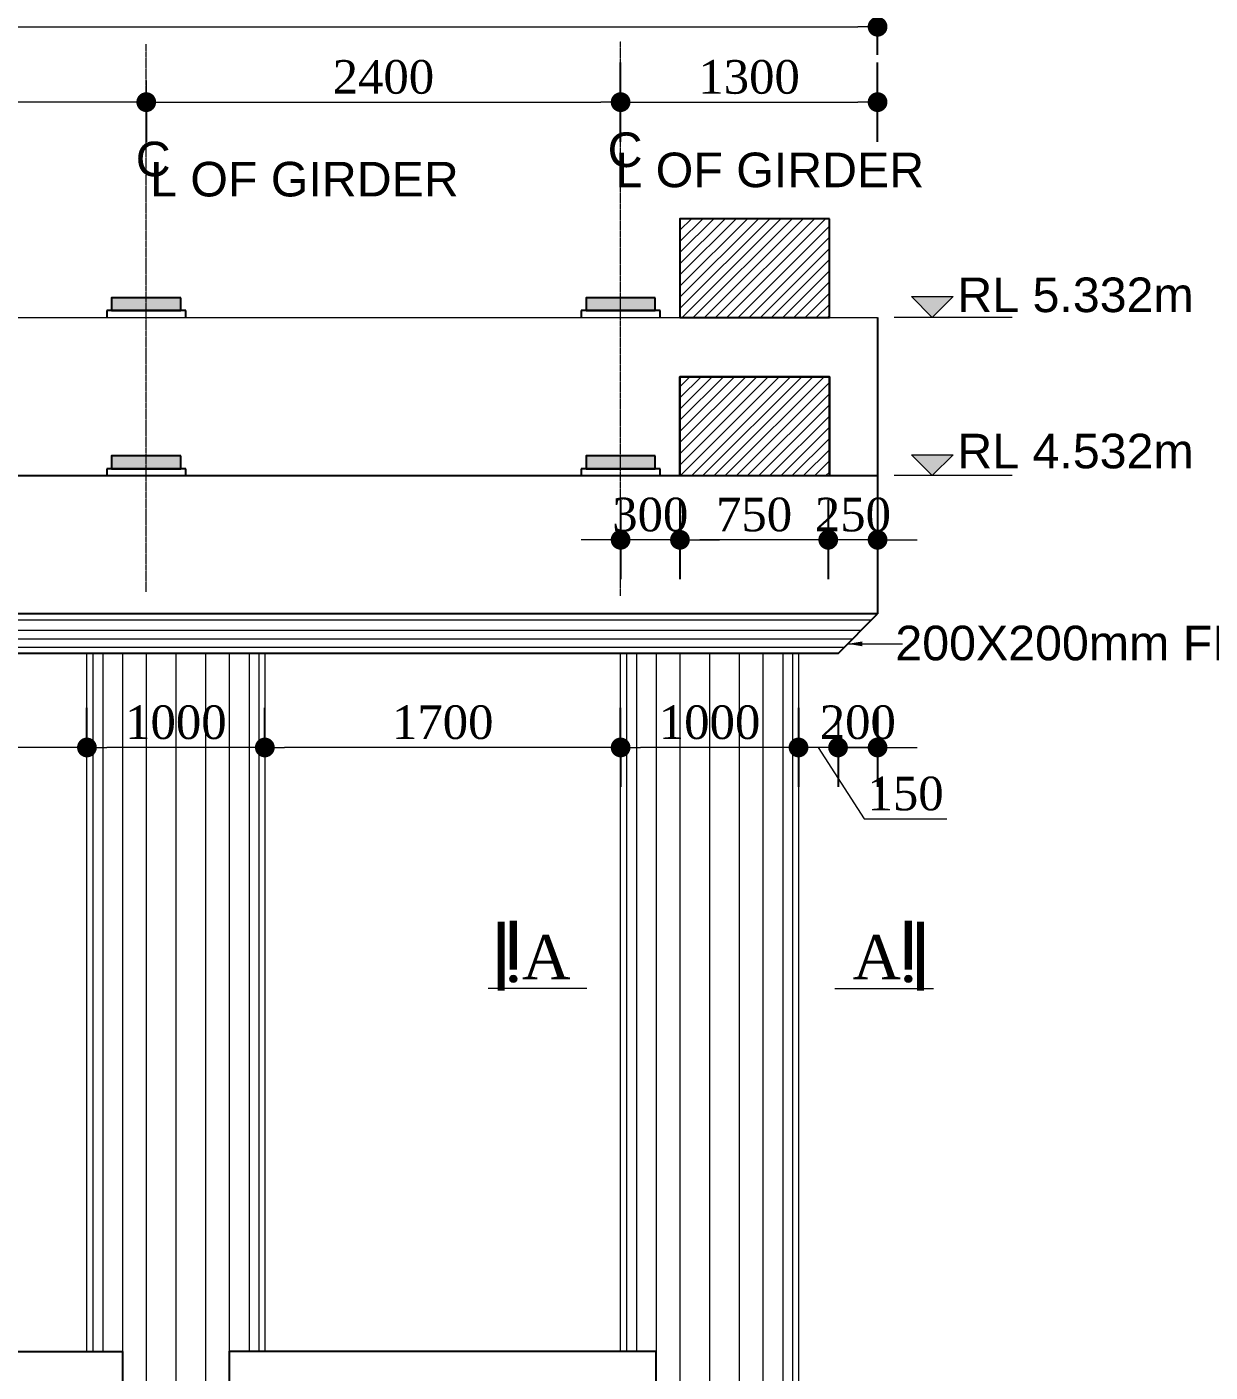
# Model space of a CAD drawing. Header units: millimetres. Extents: x -452357 to 35267, y 81803 to 461763.
# Drawn here: x -59050 to -53064, y 212498 to 219305 of the extents above; entities that cross this region are included whole.
import ezdxf

# ---------------------------------------------------------------- set-up
doc = ezdxf.new("R2010")
doc.units = ezdxf.units.MM
doc.header["$PDMODE"] = 2
doc.linetypes.add('CENTER', pattern=[2, 1.25, -0.25, 0.25, -0.25])
doc.layers.get('Defpoints').update_dxf_attribs({"lineweight": 13})
for name, color, linetype, lineweight in [('Center Line', 34, 'Continuous', 15), ('Dimision', 96, 'Continuous', 18), ('hatch', 65, 'Continuous', 15), ('Hatching', 65, 'Continuous', 20), ('Text', 7, 'Continuous', 15)]:
    doc.layers.add(name, color=color, linetype=linetype, lineweight=lineweight)
doc.layers.add('Pire Line', color=11, linetype='Continuous')
doc.styles.add('ROMANS', font='arial.ttf', dxfattribs={"height": 200})
doc.styles.get("Standard").update_dxf_attribs({"font": 'times.ttf'})
doc.dimstyles.new('ISO-25', dxfattribs={"dimtxt": 175, "dimasz": 100, "dimexe": 65, "dimexo": 115.625, "dimgap": 40, "dimtad": 1, "dimtoh": 1, "dimdec": 0, "dimtxsty": 'Standard', "dimblk": 'DOT', "dimcen": 300, "dimclrd": 256, "dimclre": 256, "dimclrt": 256, "dimadec": 0, "dimazin": 0, "dimtfac": 1, "dimtdec": 0, "dimtix": 1, "dimtmove": 0, "dimatfit": 3, "dimldrblk": 'DOT', "dimfxl": 75, "dimlwd": -1, "dimarcsym": 0})
doc.dimstyles.get("Standard").update_dxf_attribs({"dimtxt": 100, "dimasz": 100, "dimexe": 100, "dimexo": 100, "dimgap": 50, "dimtad": 1, "dimdec": 0, "dimlfac": -1, "dimzin": 0, "dimdsep": 46, "dimtxsty": 'Standard', "dimblk": 'DOT', "dimcen": 0, "dimclrd": 4, "dimclre": 4, "dimclrt": 4, "dimadec": 0, "dimazin": 0, "dimtfac": 1, "dimtdec": 0, "dimtix": 1, "dimtofl": 0, "dimtmove": 0, "dimatfit": 3, "dimfxl": 80, "dimtolj": 1, "dimtzin": 0, "dimlwd": 15, "dimarcsym": 2})

# ---------------------------------------------------------------- blocks, each defined once
blk = doc.blocks.new('_Dot')
at = {"color": 0, "linetype": 'ByBlock', "lineweight": -2}
blk.add_line((-0.5, 0), (-1, 0), dxfattribs=at)
at = {"color": 0, "linetype": 'ByBlock', "const_width": 0.5}
blk.add_lwpolyline([(-0.25, 0, 1), (0.25, 0, 1)], format="xyb", close=True, dxfattribs=at)
blk = doc.blocks.new('*D495')
at = {"layer": 'Defpoints', "color": 0, "ltscale": 3, "transparency": 16777216}
for p in [(-54746.5, 218924.2), (-56046.5, 218280.8), (-54746.5, 217648.4)]:
    blk.add_point(p, dxfattribs=at)
at = {"layer": 'Dimision', "lineweight": -2, "ltscale": 3, "transparency": 16777216}
for p, q in [((-56046.5, 218724.2), (-56046.5, 219124.2)), ((-54746.5, 218724.2), (-54746.5, 219124.2))]:
    blk.add_line(p, q, dxfattribs=at)
at = {"layer": 'Dimision', "ltscale": 3, "transparency": 16777216}
blk.add_line((-55946.5, 218924.2), (-54846.5, 218924.2), dxfattribs=at)
at = {"layer": 'Dimision', "ltscale": 3, "transparency": 16777216, "xscale": 100, "yscale": 100, "zscale": 100, "rotation": 180}
blk.add_blockref('_Dot', (-56046.5, 218924.2), dxfattribs=at)
at = {"layer": 'Dimision', "ltscale": 3, "transparency": 16777216, "xscale": 100, "yscale": 100, "zscale": 100}
blk.add_blockref('_Dot', (-54746.5, 218924.2), dxfattribs=at)
at = {"layer": 'Dimision', "ltscale": 3, "transparency": 16777216, "insert": (-55396.5, 219050.7), "char_height": 170, "attachment_point": 5}
blk.add_mtext('1300', dxfattribs=at)
blk = doc.blocks.new('*D496')
at = {"layer": 'Defpoints', "color": 0, "ltscale": 3, "transparency": 16777216}
for p in [(-58446.5, 219030.6), (-60846.5, 218924.2), (-60846.5, 218817.5)]:
    blk.add_point(p, dxfattribs=at)
at = {"layer": 'Dimision', "lineweight": -2, "ltscale": 3, "transparency": 16777216}
for p, q in [((-60846.5, 218924.2), (-60846.5, 219124.2)), ((-58446.5, 218924.2), (-58446.5, 218724.2))]:
    blk.add_line(p, q, dxfattribs=at)
at = {"layer": 'Dimision', "ltscale": 3, "transparency": 16777216}
blk.add_line((-58546.5, 218924.2), (-60746.5, 218924.2), dxfattribs=at)
at = {"layer": 'Dimision', "ltscale": 3, "transparency": 16777216, "xscale": 100, "yscale": 100, "zscale": 100, "rotation": 180}
blk.add_blockref('_Dot', (-60846.5, 218924.2), dxfattribs=at)
at = {"layer": 'Dimision', "ltscale": 3, "transparency": 16777216, "xscale": 100, "yscale": 100, "zscale": 100}
blk.add_blockref('_Dot', (-58446.5, 218924.2), dxfattribs=at)
at = {"layer": 'Dimision', "ltscale": 3, "transparency": 16777216, "insert": (-59646.5, 219050.7), "char_height": 170, "attachment_point": 5}
blk.add_mtext('2400', dxfattribs=at)
blk = doc.blocks.new('*D497')
at = {"layer": 'Defpoints', "color": 0, "ltscale": 3, "transparency": 16777216}
for p in [(-54746.5, 219305.6), (-64546.5, 219164.1), (-54746.5, 219047.4)]:
    blk.add_point(p, dxfattribs=at)
at = {"layer": 'Dimision', "lineweight": -2, "ltscale": 3, "transparency": 16777216}
for p, q in [((-64546.5, 219279.7), (-64546.5, 219505.6)), ((-54746.5, 219163), (-54746.5, 219505.6))]:
    blk.add_line(p, q, dxfattribs=at)
at = {"layer": 'Dimision', "ltscale": 3, "transparency": 16777216}
blk.add_line((-64446.5, 219305.6), (-54846.5, 219305.6), dxfattribs=at)
at = {"layer": 'Dimision', "ltscale": 3, "transparency": 16777216, "xscale": 100, "yscale": 100, "zscale": 100, "rotation": 180}
blk.add_blockref('_Dot', (-64546.5, 219305.6), dxfattribs=at)
at = {"layer": 'Dimision', "ltscale": 3, "transparency": 16777216, "xscale": 100, "yscale": 100, "zscale": 100}
blk.add_blockref('_Dot', (-54746.5, 219305.6), dxfattribs=at)
at = {"layer": 'Dimision', "ltscale": 3, "transparency": 16777216, "insert": (-59646.5, 219432.3), "char_height": 170, "attachment_point": 5}
blk.add_mtext('9800', dxfattribs=at)
blk = doc.blocks.new('*D523')
at = {"layer": 'Defpoints', "color": 0, "ltscale": 3, "transparency": 16777216}
for p in [(-58446.5, 219030.6), (-56046.5, 218924.2), (-56046.5, 218817.5)]:
    blk.add_point(p, dxfattribs=at)
at = {"layer": 'Dimision', "lineweight": -2, "ltscale": 3, "transparency": 16777216}
for p, q in [((-56046.5, 218924.2), (-56046.5, 219124.2)), ((-58446.5, 218924.2), (-58446.5, 218724.2))]:
    blk.add_line(p, q, dxfattribs=at)
at = {"layer": 'Dimision', "ltscale": 3, "transparency": 16777216}
blk.add_line((-58346.5, 218924.2), (-56146.5, 218924.2), dxfattribs=at)
at = {"layer": 'Dimision', "ltscale": 3, "transparency": 16777216, "xscale": 100, "yscale": 100, "zscale": 100, "rotation": 180}
blk.add_blockref('_Dot', (-58446.5, 218924.2), dxfattribs=at)
at = {"layer": 'Dimision', "ltscale": 3, "transparency": 16777216, "xscale": 100, "yscale": 100, "zscale": 100}
blk.add_blockref('_Dot', (-56046.5, 218924.2), dxfattribs=at)
at = {"layer": 'Dimision', "ltscale": 3, "transparency": 16777216, "insert": (-57246.5, 219050.7), "char_height": 170, "attachment_point": 5}
blk.add_mtext('2400', dxfattribs=at)
blk = doc.blocks.new('*D611')
at = {"layer": 'Defpoints', "color": 0, "ltscale": 3, "transparency": 16777216}
for p in [(-55146.5, 216134.7), (-54946.5, 216134.7), (-55146.5, 215659)]:
    blk.add_point(p, dxfattribs=at)
at = {"layer": 'Dimision', "lineweight": -2, "ltscale": 3, "transparency": 16777216}
for p, q in [((-55146.5, 215859), (-55146.5, 215459)), ((-54946.5, 215859), (-54946.5, 215459))]:
    blk.add_line(p, q, dxfattribs=at)
at = {"layer": 'Dimision', "ltscale": 3, "transparency": 16777216}
for p, q in [((-55246.5, 215659), (-55346.5, 215659)), ((-54946.5, 215659), (-55146.5, 215659)), ((-54946.5, 215659), (-55146.5, 215659)), ((-55046.5, 215659), (-54813.9, 215298.2)), ((-54846.5, 215659), (-54746.5, 215659)), ((-54813.9, 215298.2), (-54395.7, 215298.2))]:
    blk.add_line(p, q, dxfattribs=at)
at = {"layer": 'Dimision', "ltscale": 3, "transparency": 16777216, "xscale": 100, "yscale": 100, "zscale": 100}
blk.add_blockref('_Dot', (-55146.5, 215659), dxfattribs=at)
at = {"layer": 'Dimision', "ltscale": 3, "transparency": 16777216, "xscale": 100, "yscale": 100, "zscale": 100, "rotation": 180}
blk.add_blockref('_Dot', (-54946.5, 215659), dxfattribs=at)
at = {"layer": 'Dimision', "ltscale": 3, "transparency": 16777216, "insert": (-54604.8, 215424.7), "char_height": 170, "attachment_point": 5}
blk.add_mtext('150', dxfattribs=at)
blk = doc.blocks.new('*D524')
at = {"layer": 'Defpoints', "color": 0, "ltscale": 3, "transparency": 16777216}
for p in [(-55146.5, 216134.7), (-56046.5, 215659), (-56046.5, 215659)]:
    blk.add_point(p, dxfattribs=at)
at = {"layer": 'Dimision', "lineweight": -2, "ltscale": 3, "transparency": 16777216}
for p, q in [((-55146.5, 215859), (-55146.5, 215459)), ((-56046.5, 215659), (-56046.5, 215459))]:
    blk.add_line(p, q, dxfattribs=at)
at = {"layer": 'Dimision', "ltscale": 3, "transparency": 16777216}
blk.add_line((-55246.5, 215659), (-55946.5, 215659), dxfattribs=at)
at = {"layer": 'Dimision', "ltscale": 3, "transparency": 16777216, "xscale": 100, "yscale": 100, "zscale": 100, "rotation": 180}
blk.add_blockref('_Dot', (-56046.5, 215659), dxfattribs=at)
at = {"layer": 'Dimision', "ltscale": 3, "transparency": 16777216, "xscale": 100, "yscale": 100, "zscale": 100}
blk.add_blockref('_Dot', (-55146.5, 215659), dxfattribs=at)
at = {"layer": 'Dimision', "ltscale": 3, "transparency": 16777216, "insert": (-55596.5, 215785.5), "char_height": 170, "attachment_point": 5}
blk.add_mtext('1000', dxfattribs=at)
blk = doc.blocks.new('*D525')
at = {"layer": 'Defpoints', "color": 0, "ltscale": 3, "transparency": 16777216}
for p in [(-57846.5, 215659), (-57846.5, 215659), (-56046.5, 215659)]:
    blk.add_point(p, dxfattribs=at)
at = {"layer": 'Dimision', "lineweight": -2, "ltscale": 3, "transparency": 16777216}
for p, q in [((-57846.5, 215659), (-57846.5, 215859)), ((-56046.5, 215659), (-56046.5, 215859))]:
    blk.add_line(p, q, dxfattribs=at)
at = {"layer": 'Dimision', "ltscale": 3, "transparency": 16777216}
blk.add_line((-56146.5, 215659), (-57746.5, 215659), dxfattribs=at)
at = {"layer": 'Dimision', "ltscale": 3, "transparency": 16777216, "xscale": 100, "yscale": 100, "zscale": 100, "rotation": 180}
blk.add_blockref('_Dot', (-57846.5, 215659), dxfattribs=at)
at = {"layer": 'Dimision', "ltscale": 3, "transparency": 16777216, "xscale": 100, "yscale": 100, "zscale": 100}
blk.add_blockref('_Dot', (-56046.5, 215659), dxfattribs=at)
at = {"layer": 'Dimision', "ltscale": 3, "transparency": 16777216, "insert": (-56946.5, 215785.7), "char_height": 170, "attachment_point": 5}
blk.add_mtext('1700', dxfattribs=at)
blk = doc.blocks.new('*D526')
at = {"layer": 'Defpoints', "color": 0, "ltscale": 3, "transparency": 16777216}
for p in [(-58746.5, 215659), (-58746.5, 215659), (-57846.5, 215659)]:
    blk.add_point(p, dxfattribs=at)
at = {"layer": 'Dimision', "lineweight": -2, "ltscale": 3, "transparency": 16777216}
for p, q in [((-58746.5, 215659), (-58746.5, 215859)), ((-57846.5, 215659), (-57846.5, 215859))]:
    blk.add_line(p, q, dxfattribs=at)
at = {"layer": 'Dimision', "ltscale": 3, "transparency": 16777216}
blk.add_line((-57946.5, 215659), (-58646.5, 215659), dxfattribs=at)
at = {"layer": 'Dimision', "ltscale": 3, "transparency": 16777216, "xscale": 100, "yscale": 100, "zscale": 100, "rotation": 180}
blk.add_blockref('_Dot', (-58746.5, 215659), dxfattribs=at)
at = {"layer": 'Dimision', "ltscale": 3, "transparency": 16777216, "xscale": 100, "yscale": 100, "zscale": 100}
blk.add_blockref('_Dot', (-57846.5, 215659), dxfattribs=at)
at = {"layer": 'Dimision', "ltscale": 3, "transparency": 16777216, "insert": (-58296.5, 215785.5), "char_height": 170, "attachment_point": 5}
blk.add_mtext('1000', dxfattribs=at)
blk = doc.blocks.new('*D527')
at = {"layer": 'Defpoints', "color": 0, "ltscale": 3, "transparency": 16777216}
for p in [(-60546.5, 215659), (-60546.5, 215659), (-58746.5, 215659)]:
    blk.add_point(p, dxfattribs=at)
at = {"layer": 'Dimision', "lineweight": -2, "ltscale": 3, "transparency": 16777216}
for p, q in [((-60546.5, 215659), (-60546.5, 215859)), ((-58746.5, 215659), (-58746.5, 215859))]:
    blk.add_line(p, q, dxfattribs=at)
at = {"layer": 'Dimision', "ltscale": 3, "transparency": 16777216}
blk.add_line((-58846.5, 215659), (-60446.5, 215659), dxfattribs=at)
at = {"layer": 'Dimision', "ltscale": 3, "transparency": 16777216, "xscale": 100, "yscale": 100, "zscale": 100, "rotation": 180}
blk.add_blockref('_Dot', (-60546.5, 215659), dxfattribs=at)
at = {"layer": 'Dimision', "ltscale": 3, "transparency": 16777216, "xscale": 100, "yscale": 100, "zscale": 100}
blk.add_blockref('_Dot', (-58746.5, 215659), dxfattribs=at)
at = {"layer": 'Dimision', "ltscale": 3, "transparency": 16777216, "insert": (-59646.5, 215785.7), "char_height": 170, "attachment_point": 5}
blk.add_mtext('1700', dxfattribs=at)
blk = doc.blocks.new('*D614')
at = {"layer": 'Defpoints', "color": 0, "ltscale": 3, "transparency": 16777216}
for p in [(-54746.5, 216334.7), (-54946.5, 216134.7), (-54946.5, 215659)]:
    blk.add_point(p, dxfattribs=at)
at = {"layer": 'Dimision', "lineweight": -2, "ltscale": 3, "transparency": 16777216}
for p, q in [((-54946.5, 215859), (-54946.5, 215459)), ((-54746.5, 215859), (-54746.5, 215459))]:
    blk.add_line(p, q, dxfattribs=at)
at = {"layer": 'Dimision', "ltscale": 3, "transparency": 16777216}
for p, q in [((-55046.5, 215659), (-55146.5, 215659)), ((-54746.5, 215659), (-54946.5, 215659)), ((-54646.5, 215659), (-54546.5, 215659))]:
    blk.add_line(p, q, dxfattribs=at)
at = {"layer": 'Dimision', "ltscale": 3, "transparency": 16777216, "xscale": 100, "yscale": 100, "zscale": 100}
blk.add_blockref('_Dot', (-54946.5, 215659), dxfattribs=at)
at = {"layer": 'Dimision', "ltscale": 3, "transparency": 16777216, "xscale": 100, "yscale": 100, "zscale": 100, "rotation": 180}
blk.add_blockref('_Dot', (-54746.5, 215659), dxfattribs=at)
at = {"layer": 'Dimision', "ltscale": 3, "transparency": 16777216, "insert": (-54846.5, 215785.5), "char_height": 170, "attachment_point": 5}
blk.add_mtext('200', dxfattribs=at)
blk = doc.blocks.new('*D560')
at = {"layer": 'Defpoints', "color": 0, "ltscale": 3, "transparency": 16777216}
for p in [(-56046.5, 217459.3), (-55746.3, 217284.1), (-56046.5, 216709.8)]:
    blk.add_point(p, dxfattribs=at)
at = {"layer": 'Dimision', "lineweight": -2, "ltscale": 3, "transparency": 16777216}
for p, q in [((-56046.5, 216909.8), (-56046.5, 216509.8)), ((-55746.3, 216909.8), (-55746.3, 216509.8))]:
    blk.add_line(p, q, dxfattribs=at)
at = {"layer": 'Dimision', "ltscale": 3, "transparency": 16777216}
for p, q in [((-56146.5, 216709.8), (-56246.5, 216709.8)), ((-55746.3, 216709.8), (-56046.5, 216709.8)), ((-55646.3, 216709.8), (-55546.3, 216709.8))]:
    blk.add_line(p, q, dxfattribs=at)
at = {"layer": 'Dimision', "ltscale": 3, "transparency": 16777216, "xscale": 100, "yscale": 100, "zscale": 100}
blk.add_blockref('_Dot', (-56046.5, 216709.8), dxfattribs=at)
at = {"layer": 'Dimision', "ltscale": 3, "transparency": 16777216, "xscale": 100, "yscale": 100, "zscale": 100, "rotation": 180}
blk.add_blockref('_Dot', (-55746.3, 216709.8), dxfattribs=at)
at = {"layer": 'Dimision', "ltscale": 3, "transparency": 16777216, "insert": (-55896.4, 216836.3), "char_height": 170, "attachment_point": 5}
blk.add_mtext('300', dxfattribs=at)
blk = doc.blocks.new('*D561')
at = {"layer": 'Defpoints', "color": 0, "ltscale": 3, "transparency": 16777216}
for p in [(-54746.5, 216927.9), (-54996.1, 216887.5), (-54996.1, 216709.8)]:
    blk.add_point(p, dxfattribs=at)
at = {"layer": 'Dimision', "lineweight": -2, "ltscale": 3, "transparency": 16777216}
for p, q in [((-54746.5, 216812.3), (-54746.5, 216509.8)), ((-54996.1, 216771.9), (-54996.1, 216509.8))]:
    blk.add_line(p, q, dxfattribs=at)
at = {"layer": 'Dimision', "ltscale": 3, "transparency": 16777216}
for p, q in [((-55096.1, 216709.8), (-55196.1, 216709.8)), ((-54746.5, 216709.8), (-54996.1, 216709.8)), ((-54646.5, 216709.8), (-54546.5, 216709.8))]:
    blk.add_line(p, q, dxfattribs=at)
at = {"layer": 'Dimision', "ltscale": 3, "transparency": 16777216, "xscale": 100, "yscale": 100, "zscale": 100}
blk.add_blockref('_Dot', (-54996.1, 216709.8), dxfattribs=at)
at = {"layer": 'Dimision', "ltscale": 3, "transparency": 16777216, "xscale": 100, "yscale": 100, "zscale": 100, "rotation": 180}
blk.add_blockref('_Dot', (-54746.5, 216709.8), dxfattribs=at)
at = {"layer": 'Dimision', "ltscale": 3, "transparency": 16777216, "insert": (-54871.3, 216836.3), "char_height": 170, "attachment_point": 5}
blk.add_mtext('250', dxfattribs=at)
blk = doc.blocks.new('*D562')
at = {"layer": 'Defpoints', "color": 0, "ltscale": 3, "transparency": 16777216}
for p in [(-55746.3, 217459.3), (-54996.1, 217284.1), (-55746.3, 216709.8)]:
    blk.add_point(p, dxfattribs=at)
at = {"layer": 'Dimision', "lineweight": -2, "ltscale": 3, "transparency": 16777216}
for p, q in [((-55746.3, 216909.8), (-55746.3, 216509.8)), ((-54996.1, 216909.8), (-54996.1, 216509.8))]:
    blk.add_line(p, q, dxfattribs=at)
at = {"layer": 'Dimision', "ltscale": 3, "transparency": 16777216}
blk.add_line((-55096.1, 216709.8), (-55646.3, 216709.8), dxfattribs=at)
at = {"layer": 'Dimision', "ltscale": 3, "transparency": 16777216, "xscale": 100, "yscale": 100, "zscale": 100, "rotation": 180}
blk.add_blockref('_Dot', (-55746.3, 216709.8), dxfattribs=at)
at = {"layer": 'Dimision', "ltscale": 3, "transparency": 16777216, "xscale": 100, "yscale": 100, "zscale": 100}
blk.add_blockref('_Dot', (-54996.1, 216709.8), dxfattribs=at)
at = {"layer": 'Dimision', "ltscale": 3, "transparency": 16777216, "insert": (-55371.2, 216836.6), "char_height": 170, "attachment_point": 5}
blk.add_mtext('750', dxfattribs=at)

msp = doc.modelspace()

# ---------------------------------------------------------------- hatches: boundary and pattern name
at = {"layer": 'Dimision', "ltscale": 5}
for points in [[(-54575.6, 217940.5), (-54363.5, 217940.5), (-54469.5, 217834.4)], [(-54575.6, 217140.3), (-54363.5, 217140.3), (-54469.5, 217034.3)]]:
    msp.add_hatch(color=256, dxfattribs=at).paths.add_polyline_path(points)
at = {"layer": 'hatch', "ltscale": 10}
h = msp.add_hatch(dxfattribs=at)
h.set_pattern_fill('_USER', color=256, scale=40, angle=45, style=0, pattern_type=0)
h.set_pattern_definition([(45, (90448.747, 0), (-28.284271, 28.284271), [])])
h.paths.add_polyline_path([(-63546.7, 217534.3), (-64303.1, 217534.3), (-64303.1, 217034.3), (-63546.7, 217034.3)])
h.paths.add_polyline_path([(-63546.7, 218334.4), (-64303.1, 218334.4), (-64303.1, 217834.4), (-63546.7, 217834.4)])
h.paths.add_polyline_path([(-54989.9, 218334.4), (-55746.3, 218334.4), (-55746.3, 217834.4), (-54989.9, 217834.4)])
h.paths.add_polyline_path([(-54989.9, 217534.3), (-55746.3, 217534.3), (-55746.3, 217034.3), (-54989.9, 217034.3)])
at = {"layer": 'Pire Line', "ltscale": 3}
h = msp.add_hatch(color=256, dxfattribs=at)
h.paths.add_polyline_path([(-58271.5, 217934.4), (-58446.5, 217934.4), (-58446.5, 217869.4), (-58271.5, 217869.4)])
h.paths.add_polyline_path([(-58446.5, 217934.4), (-58621.5, 217934.4), (-58621.5, 217869.4), (-58446.5, 217869.4)])
h = msp.add_hatch(color=256, dxfattribs=at)
h.paths.add_polyline_path([(-55871.5, 217934.4), (-56046.5, 217934.4), (-56046.5, 217869.4), (-55871.5, 217869.4)])
h.paths.add_polyline_path([(-56046.5, 217934.4), (-56221.5, 217934.4), (-56221.5, 217869.4), (-56046.5, 217869.4)])
h = msp.add_hatch(color=256, dxfattribs=at)
h.paths.add_polyline_path([(-58271.5, 217134.3), (-58446.5, 217134.3), (-58446.5, 217069.3), (-58271.5, 217069.3)])
h.paths.add_polyline_path([(-58446.5, 217134.3), (-58621.5, 217134.3), (-58621.5, 217069.3), (-58446.5, 217069.3)])
h = msp.add_hatch(color=256, dxfattribs=at)
h.paths.add_polyline_path([(-55871.5, 217134.3), (-56046.5, 217134.3), (-56046.5, 217069.3), (-55871.5, 217069.3)])
h.paths.add_polyline_path([(-56046.5, 217134.3), (-56221.5, 217134.3), (-56221.5, 217069.3), (-56046.5, 217069.3)])
at = {"layer": 'Text'}
for points in [[(-56589.2, 214506.3, 1), (-56589.2, 214470.4, 1)], [(-54590.7, 214506.3, -1), (-54590.7, 214470.4, -1)]]:
    msp.add_hatch(color=256, dxfattribs=at).paths.add_polyline_path(points)

# ---------------------------------------------------------------- linework, layer by layer
at = {"layer": 'Center Line', "linetype": 'CENTER'}
for p, q in [((-58446.5, 216445.8), (-58446.5, 219217.1)), ((-56046.5, 216426.4), (-56046.5, 219232.5))]:
    msp.add_line(p, q, dxfattribs=at)
at = {"layer": 'Dimision', "ltscale": 3}
for p, q in [((-58446.5, 219032.9), (-58446.5, 218921.3)), ((-64546.5, 217834.4), (-54746.5, 217834.4))]:
    msp.add_line(p, q, dxfattribs=at)
at = {"layer": 'Dimision', "ltscale": 5}
for p, q in [((-54066.3, 217834.4), (-54663.2, 217834.4)), ((-54066.3, 217034.3), (-54663.2, 217034.3))]:
    msp.add_line(p, q, dxfattribs=at)
for points in [[(-54575.6, 217940.5), (-54363.5, 217940.5), (-54469.5, 217834.4)], [(-54575.6, 217140.3), (-54363.5, 217140.3), (-54469.5, 217034.3)]]:
    msp.add_lwpolyline(points, close=True, dxfattribs=at)
at = {"layer": 'hatch', "ltscale": 3}
for p, q in [((-58046.5, 216134.7), (-58846.5, 216134.7)), ((-55646.5, 216134.7), (-56446.5, 216134.7))]:
    msp.add_line(p, q, dxfattribs=at)
at = {"layer": 'Hatching', "ltscale": 3}
for p, q in [((-58716.5, 216134.7), (-58716.5, 212602.7)), ((-58666.5, 216134.7), (-58666.5, 212602.7)), ((-58566.5, 216134.7), (-58566.5, 211702.7)), ((-58446.5, 216134.7), (-58446.5, 211702.7)), ((-58296.5, 216134.7), (-58296.5, 211702.7)), ((-58146.5, 216134.7), (-58146.5, 211702.7)), ((-58026.5, 216134.7), (-58026.5, 211702.7)), ((-57926.5, 216134.7), (-57926.5, 212602.7)), ((-57876.5, 216134.7), (-57876.5, 212602.7)), ((-56016.5, 216134.7), (-56016.5, 212602.7)), ((-55966.5, 216134.7), (-55966.5, 212602.7)), ((-55866.5, 216134.7), (-55866.5, 211702.7)), ((-55746.5, 216134.7), (-55746.5, 211702.7)), ((-55596.5, 216134.7), (-55596.5, 209077.4)), ((-55446.5, 216134.7), (-55446.5, 208975.9)), ((-55326.5, 216134.7), (-55326.5, 208955.5)), ((-55226.5, 216134.7), (-55226.5, 208973.5)), ((-55176.5, 216134.7), (-55176.5, 208995.8))]:
    msp.add_line(p, q, dxfattribs=at)
at = {"layer": 'Hatching', "ltscale": 5}
for points in [[(-64516.6, 216304.9), (-54776.4, 216304.9)], [(-64464.9, 216253.1), (-54828.1, 216253.1)], [(-64420, 216208.3), (-54873, 216208.3)], [(-64379, 216167.2), (-54914, 216167.2)]]:
    msp.add_lwpolyline(points, dxfattribs=at)
at = {"layer": 'Hatching', "ltscale": 3}
for points in [[(-58746.5, 212602.7), (-58746.5, 216134.7), (-57846.4, 216134.7), (-57846.4, 212602.7)], [(-56046.5, 212602.7), (-56046.5, 216134.7), (-55146.4, 216134.7), (-55146.4, 209014.6)]]:
    msp.add_lwpolyline(points, dxfattribs=at)
at = {"layer": 'Pire Line', "ltscale": 5}
for p, q in [((-58646.5, 217869.4), (-58646.5, 217834.4)), ((-56246.5, 217869.4), (-56246.5, 217834.4)), ((-54746.5, 217834.4), (-54746.5, 216334.7)), ((-58646.5, 217069.3), (-58646.5, 217034.3)), ((-56246.5, 217069.3), (-56246.5, 217034.3)), ((-64546.5, 217034.3), (-54746.5, 217034.3)), ((-54746.5, 216334.7), (-64546.5, 216334.7)), ((-54946.5, 216134.7), (-54746.5, 216334.7)), ((-54946.5, 216134.7), (-64346.5, 216134.7))]:
    msp.add_line(p, q, dxfattribs=at)
at = {"layer": 'Pire Line', "ltscale": 3}
for p, q in [((-58245.8, 217834.4), (-58245.8, 217869.4)), ((-55845.8, 217834.4), (-55845.8, 217869.4)), ((-58245.8, 217034.3), (-58245.8, 217069.3)), ((-55845.8, 217034.3), (-55845.8, 217069.3))]:
    msp.add_line(p, q, dxfattribs=at)
at = {"layer": 'Pire Line', "ltscale": 5}
for points in [[(-54989.9, 218334.4), (-55746.3, 218334.4), (-55746.3, 217834.4), (-54989.9, 217834.4)], [(-58271.5, 217934.4), (-58621.5, 217934.4), (-58621.5, 217869.4), (-58271.5, 217869.4)], [(-55871.5, 217934.4), (-56221.5, 217934.4), (-56221.5, 217869.4), (-55871.5, 217869.4)], [(-54989.9, 217534.3), (-55746.3, 217534.3), (-55746.3, 217034.3), (-54989.9, 217034.3)], [(-58271.5, 217134.3), (-58621.5, 217134.3), (-58621.5, 217069.3), (-58271.5, 217069.3)], [(-55871.5, 217134.3), (-56221.5, 217134.3), (-56221.5, 217069.3), (-55871.5, 217069.3)]]:
    msp.add_lwpolyline(points, close=True, dxfattribs=at)
for points in [[(-58245.8, 217869.4), (-58646.5, 217869.4)], [(-55845.8, 217869.4), (-56246.5, 217869.4)], [(-55746.3, 217034.3), (-55746.3, 217534.3), (-54989.9, 217534.3), (-54989.9, 217034.3)], [(-58245.8, 217069.3), (-58646.5, 217069.3)], [(-55845.8, 217069.3), (-56246.5, 217069.3)], [(-60546.4, 211702.7), (-60726.5, 211702.7), (-60726.5, 212602.7), (-58566.5, 212602.7), (-58566.5, 211702.7), (-60546.4, 211702.7)], [(-56046.5, 211702.7), (-55866.5, 211702.7), (-55866.5, 212602.7), (-58026.5, 212602.7), (-58026.5, 211702.7), (-56046.5, 211702.7)]]:
    msp.add_lwpolyline(points, dxfattribs=at)
at = {"layer": 'Text'}
for p, q in [((-56216.7, 214440.2), (-56716.1, 214440.2)), ((-54963.2, 214440.2), (-54463.7, 214440.2))]:
    msp.add_line(p, q, dxfattribs=at)
at = {"layer": 'Text', "const_width": 35.9}
for points in [[(-56650.3, 214429), (-56650.3, 214778.4)], [(-56589.2, 214533.9), (-56589.2, 214783.4)], [(-54590.7, 214533.9), (-54590.7, 214783.4)], [(-54529.6, 214429), (-54529.6, 214778.4)]]:
    msp.add_lwpolyline(points, dxfattribs=at)
at = {"layer": 'Text'}
for centre in [(-56589.2, 214488.4), (-54590.7, 214488.4)]:
    msp.add_circle(centre, 17.9, dxfattribs=at)

# ---------------------------------------------------------------- texts
at = {"layer": 'Text', "style": 'ROMANS'}
for s, p in [('RL 5.332m ', (-54342.9, 217861.7)), ('RL 4.532m ', (-54342.9, 217071.3)), ('200X200mm FILLET', (-54656.5, 216100.1))]:
    msp.add_text(s, height=175, dxfattribs=at).set_placement(p)
at = {"layer": 'Text'}
for p in [(-56544.9, 214486.3), (-54872.8, 214486.3)]:
    msp.add_text('A', height=224.2, dxfattribs=at).set_placement(p)
at = {"layer": 'Text', "char_height": 175, "width": 8235.459, "attachment_point": 1, "style": 'ROMANS'}
for s, insert in [('C', (-56112.3, 218770.8)), ('C', (-58499.8, 218724.1)), ('L OF GIRDER', (-58427.3, 218622.1)), ('L OF GIRDER', (-56072.9, 218668.8))]:
    msp.add_mtext(s, dxfattribs=dict(at, insert=insert))

# ---------------------------------------------------------------- dimensions: what is measured, and where the dimension line sits
at = {"layer": 'Dimision', "ltscale": 3}
for base, p1, p2, picture, middle in [((-54746.5, 219305.6), (-64546.5, 219164.1), (-54746.5, 219047.4), '*D497', (-59646.5, 219305.6)), ((-54946.5, 215659), (-54746.5, 216334.7), (-54946.5, 216134.7), '*D614', (-54846.5, 215659))]:
    dim = msp.add_linear_dim(base=base, p1=p1, p2=p2, dimstyle='ISO-25', override={"dimtxt": 170, "dimexe": 200, "dimfxl": 200, "dimfxlon": 1}, dxfattribs=at)
    dim.commit()
    dim.dimension.update_dxf_attribs({"geometry": picture, "text_midpoint": middle, "dimtype": 160})
for base, p1, p2, picture, middle in [((-60846.5, 218924.2), (-58446.5, 219030.6), (-60846.5, 218817.5), '*D496', (-59646.5, 219050.7)), ((-56046.5, 216709.8), (-55746.3, 217284.1), (-56046.5, 217459.3), '*D560', (-55896.4, 216836.3)), ((-55746.3, 216709.8), (-54996.1, 217284.1), (-55746.3, 217459.3), '*D562', (-55371.2, 216836.6)), ((-54996.1, 216709.8), (-54746.5, 216927.9), (-54996.1, 216887.5), '*D561', (-54871.3, 216836.3))]:
    dim = msp.add_linear_dim(base=base, p1=p1, p2=p2, angle=180, dimstyle='ISO-25', override={"dimtxt": 170, "dimexe": 200, "dimfxl": 200, "dimfxlon": 1}, dxfattribs=at)
    dim.commit()
    dim.dimension.update_dxf_attribs({"geometry": picture, "text_midpoint": middle})
for base, p1, p2, picture, middle in [((-56046.5, 218924.2), (-58446.5, 219030.6), (-56046.5, 218817.5), '*D523', (-57246.5, 219050.7)), ((-54746.5, 218924.2), (-56046.5, 218280.8), (-54746.5, 217648.4), '*D495', (-55396.5, 219050.7))]:
    dim = msp.add_linear_dim(base=base, p1=p1, p2=p2, dimstyle='ISO-25', override={"dimtxt": 170, "dimexe": 200, "dimfxl": 200, "dimfxlon": 1}, dxfattribs=at)
    dim.commit()
    dim.dimension.update_dxf_attribs({"geometry": picture, "text_midpoint": middle})
for base, p1, p2, text, picture, middle in [((-56046.5, 215659), (-55146.5, 216134.7), (-56046.5, 215659), '1000', '*D524', (-55596.5, 215785.5)), ((-60546.5, 215659), (-58746.5, 215659), (-60546.5, 215659), '1700', '*D527', (-59646.5, 215785.7)), ((-58746.5, 215659), (-57846.5, 215659), (-58746.5, 215659), '1000', '*D526', (-58296.5, 215785.5)), ((-57846.5, 215659), (-56046.5, 215659), (-57846.5, 215659), '1700', '*D525', (-56946.5, 215785.7))]:
    dim = msp.add_linear_dim(base=base, p1=p1, p2=p2, text=text, dimstyle='ISO-25', override={"dimtxt": 170, "dimexe": 200, "dimfxl": 200, "dimfxlon": 1}, dxfattribs=at)
    dim.commit()
    dim.dimension.update_dxf_attribs({"geometry": picture, "text_midpoint": middle})
dim = msp.add_linear_dim(base=(-55146.5, 215659), p1=(-54946.5, 216134.7), p2=(-55146.5, 216134.7), text='150', dimstyle='ISO-25', override={"dimtxt": 170, "dimexe": 200, "dimtmove": 1, "dimfxl": 200, "dimfxlon": 1}, dxfattribs=at)
dim.commit()
dim.dimension.update_dxf_attribs({"geometry": '*D611', "text_midpoint": (-54773.9, 215298.2), "dimtype": 160})

# ---------------------------------------------------------------- leaders
at = {"layer": 'Dimision', "ltscale": 10}
msp.add_leader([(-54898.1, 216183.2), (-54619.7, 216183.3)], dimstyle='Standard', override={"dimasz": 75}, dxfattribs=at)

doc.saveas('drawing.dxf')
